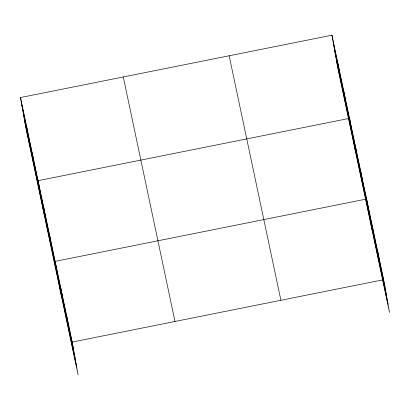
<?xml version="1.0" encoding="UTF-8"?>
<svg xmlns="http://www.w3.org/2000/svg" width="410" height="410" viewBox="0 0 410 410"><rect width="100%" height="100%" fill="white"/><g stroke="black" fill="none" stroke-linecap="round" stroke-linejoin="round"><path stroke-width="0.61" d="M20.5 97.544L72.221 342.048L78.059 374.801L26.332 130.298L20.5 97.544L331.941 35.199L383.668 279.702L389.5 312.456L337.779 67.952L331.941 35.199M365.971 199.142L55.155 261.36L60.987 294.113M72.221 342.048L383.668 279.702M333.309 42.865L385.031 287.369M334.78 51.147L386.507 295.646M336.303 59.675L388.024 304.179M229.164 55.77L280.891 300.274M123.277 76.967L174.998 321.471M21.863 105.211L73.59 349.715M23.339 113.488L75.066 357.991M24.861 122.021L76.583 366.519M377.974 252.806L379.342 260.473M372.285 225.91L373.654 233.577M366.596 199.014L372.434 231.773M360.908 172.118L362.271 179.785M355.219 145.227L356.582 152.894M355.362 151.085L349.53 118.331L38.084 180.672L43.921 213.431M343.667 90.62L345.03 98.287M337.804 62.909L339.167 70.576M66.533 315.152L67.901 322.819M60.844 288.256L62.212 295.923M49.466 234.464L50.83 242.131M43.778 207.568L45.141 215.235M32.226 152.961L33.589 160.633M26.363 125.255L27.726 132.922"/></g></svg>
